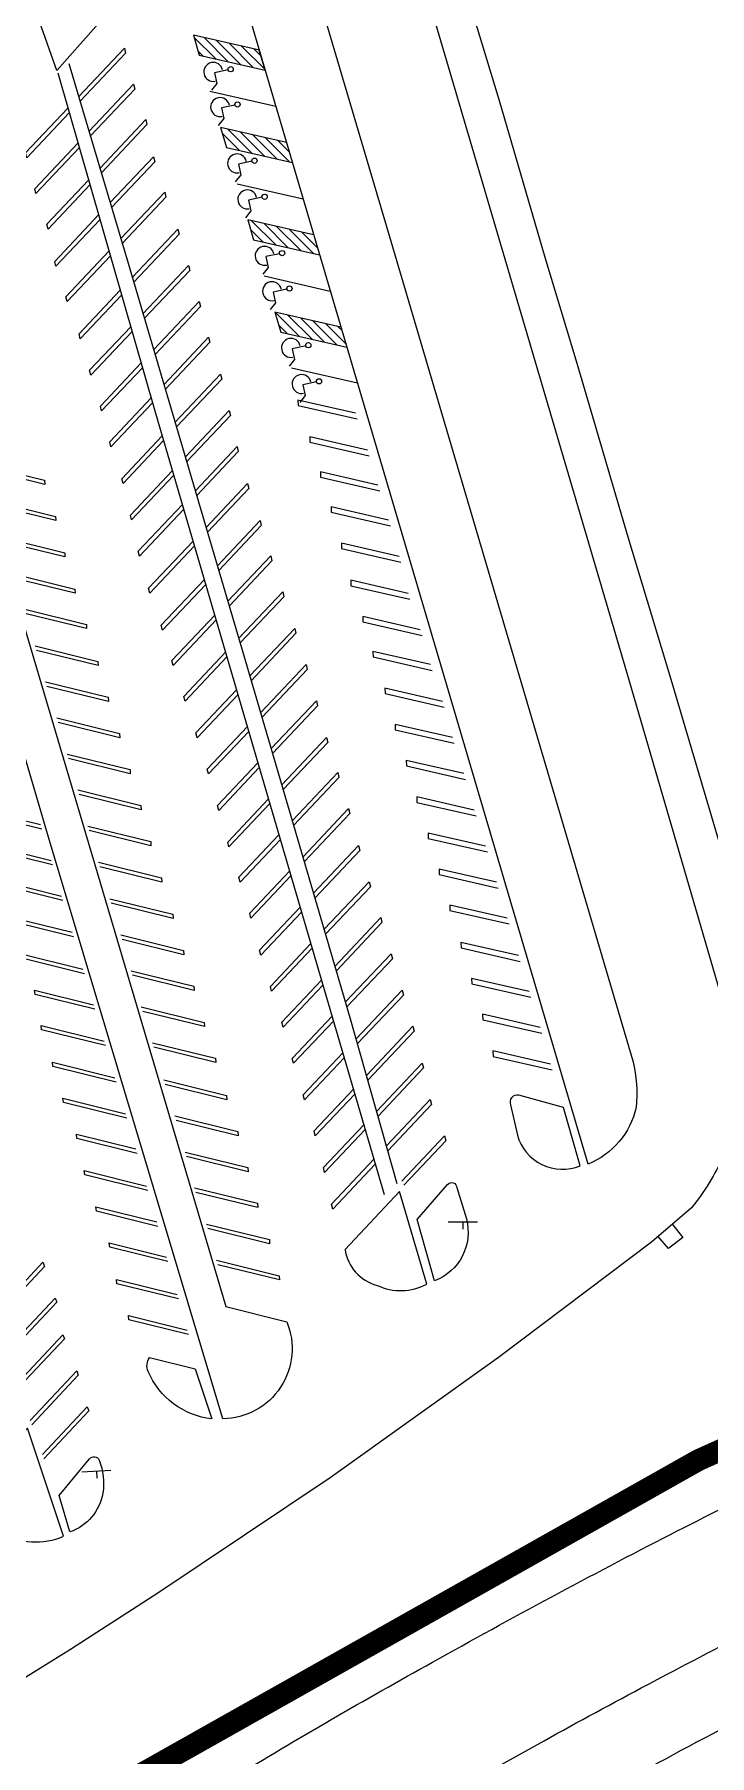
# Model space of a CAD drawing. Header units: feet. Extents: x 6763715 to 6770513, y 1886699 to 1891873.
# Drawn here: x 6767921.5 to 6768106.5, y 1887989.5 to 1888461 of the extents above; entities that cross this region are included whole.
import ezdxf

# ---------------------------------------------------------------- set-up
doc = ezdxf.new("R2010")
doc.units = ezdxf.units.FT
doc.header["$LTSCALE"] = 48
doc.header["$MEASUREMENT"] = 0
doc.linetypes.add('PHANTOM2', pattern=[1.25, 0.625, -0.125, 0.125, -0.125, 0.125, -0.125])
doc.layers.get('0').update_dxf_attribs({"lineweight": 0})
for name, color, linetype, lineweight in [('C-PKNG-STRP', 3, 'Continuous', 0), ('C-PROP', 7, 'PHANTOM2', 0), ('C-ROAD', 5, 'Continuous', 0), ('Crosswalk_Stripping', 3, 'Continuous', 0), ('FENCE', 6, 'CLFN', 0), ('Handicap signs', 5, 'Continuous', 0)]:
    doc.layers.add(name, color=color, linetype=linetype, lineweight=lineweight)
doc.styles.get("Standard").update_dxf_attribs({"font": 'arial.ttf'})
doc.linetypes.add('CLFN', pattern='A,0.25,0.1,["X",Standard,S=0.12,R=0,X=0,Y=-0.09],0.1,0.25', length=0.7)
pattern_1 = [(135, (13533862.9259, 26.8814), (1.3258252147, 1.3258252147), [])]

# ---------------------------------------------------------------- blocks, each defined once
blk = doc.blocks.new('Campus_Base_Map_NEW$0$S1')
for points in [[(-0.0833, 0), (0.0833, 0)], [(0, 0), (0, -0.0417)]]:
    blk.add_lwpolyline(points)
blk = doc.blocks.new('Campus_Base_Map_NEW$0$HANDI')
at = {"layer": 'Handicap signs', "lineweight": 0}
for p, q in [((0, 0.0791), (0, 0)), ((0, 0), (0.0625, 0)), ((0.0625, 0), (0.0941, -0.0386))]:
    blk.add_line(p, q, dxfattribs=at)
blk.add_circle((0, 0.0941), 0.015, dxfattribs=at)
blk.add_arc((-0.0062, -0.0062), 0.0541, 90, 0, dxfattribs=at)

msp = doc.modelspace()

# ---------------------------------------------------------------- hatches: boundary and pattern name
at = {"layer": 'Crosswalk_Stripping'}
h = msp.add_hatch(dxfattribs=at)
h.set_pattern_fill('ANSI31', color=256, scale=15, style=0)
h.set_pattern_definition(pattern_1)
h.paths.add_polyline_path([(6767966.68, 1888455.32), (6767965.06, 1888460.81), (6767983.1, 1888456.7), (6767984.72, 1888451.2)])
h = msp.add_hatch(dxfattribs=at)
h.set_pattern_fill('ANSI31', color=256, scale=15, style=0)
h.set_pattern_definition(pattern_1)
h.paths.add_polyline_path([(6767972.5, 1888435.53), (6767990.55, 1888431.41), (6767992.17, 1888425.92), (6767974.11, 1888430.03)])
h = msp.add_hatch(dxfattribs=at)
h.set_pattern_fill('ANSI31', color=256, scale=15, style=0)
h.set_pattern_definition(pattern_1)
h.paths.add_polyline_path([(6767979.93, 1888410.24), (6767997.99, 1888406.13), (6767999.61, 1888400.63), (6767981.55, 1888404.75)])
h = msp.add_hatch(dxfattribs=at)
h.set_pattern_fill('ANSI31', color=256, scale=15, style=0)
h.set_pattern_definition(pattern_1)
h.paths.add_polyline_path([(6767987.37, 1888384.96), (6768005.44, 1888380.84), (6768007.05, 1888375.34), (6767988.98, 1888379.46)])

# ---------------------------------------------------------------- linework, layer by layer
at = {"layer": 'C-PKNG-STRP'}
for p, q in [((6767965.06, 1888460.81), (6767966.65, 1888455.32)), ((6767966.65, 1888455.32), (6767984.72, 1888451.2)), ((6767984.72, 1888451.2), (6767983.1, 1888456.7)), ((6767990.55, 1888431.41), (6767972.5, 1888435.53)), ((6767972.5, 1888435.53), (6767974.09, 1888430.04)), ((6767974.09, 1888430.04), (6767992.17, 1888425.92)), ((6767977.02, 1888420.14), (6767995.08, 1888416.02)), ((6767997.99, 1888406.13), (6767979.93, 1888410.25)), ((6767979.93, 1888410.25), (6767981.54, 1888404.75)), ((6767981.54, 1888404.75), (6767999.61, 1888400.63)), ((6767984.47, 1888394.85), (6768002.52, 1888390.74)), ((6768005.44, 1888380.84), (6767987.37, 1888384.96)), ((6767987.37, 1888384.96), (6767988.98, 1888379.46)), ((6767988.98, 1888379.46), (6768007.05, 1888375.34))]:
    msp.add_line(p, q, dxfattribs=at)
for points in [[(6767983.12, 1888456.7), (6767965.06, 1888460.81)], [(6768020.9, 1888146.12), (6768008.02, 1888191.6), (6767979.3, 1888289.55), (6767947.25, 1888398.23), (6767930.99, 1888452.94)], [(6767933.65, 1888444), (6767946.15, 1888457.23), (6767946.47, 1888455.87), (6767934.03, 1888442.71)], [(6767927.87, 1888450.5), (6767954.7, 1888357.23), (6767995.42, 1888218.12), (6768017.3, 1888143.26)], [(6767936.46, 1888434.53), (6767948.65, 1888447.42), (6767948.97, 1888446.06), (6767936.84, 1888433.23)], [(6767987.63, 1888441.31), (6767969.58, 1888445.42)], [(6767919.06, 1888428.57), (6767930.65, 1888440.83)], [(6767931.02, 1888439.53), (6767919.4, 1888427.23), (6767919.06, 1888428.57)], [(6767939.46, 1888424.43), (6767952, 1888437.69), (6767952.31, 1888436.33), (6767939.85, 1888423.14)], [(6767921.56, 1888418.76), (6767933.4, 1888431.28)], [(6767933.77, 1888429.98), (6767921.9, 1888417.42), (6767921.56, 1888418.76)], [(6767942.28, 1888414.96), (6767954.16, 1888427.52), (6767954.47, 1888426.16), (6767942.66, 1888413.67)], [(6767924.9, 1888409.03), (6767936.32, 1888421.11)], [(6767936.7, 1888419.81), (6767925.24, 1888407.69), (6767924.9, 1888409.03)], [(6767945.2, 1888405.14), (6767957.2, 1888417.83), (6767957.52, 1888416.47), (6767945.58, 1888403.84)], [(6767927.06, 1888398.86), (6767939.07, 1888411.56)], [(6767939.44, 1888410.26), (6767927.4, 1888397.52), (6767927.06, 1888398.86)], [(6767948.35, 1888394.49), (6767960.81, 1888407.66), (6767961.13, 1888406.3), (6767948.73, 1888393.19)], [(6767930.11, 1888389.17), (6767941.92, 1888401.67)], [(6767942.29, 1888400.36), (6767930.45, 1888387.83), (6767930.11, 1888389.17)], [(6767951.28, 1888384.57), (6767963.71, 1888397.72), (6767964.03, 1888396.36), (6767951.66, 1888383.27)], [(6767933.71, 1888379), (6767945, 1888390.94)], [(6767945.38, 1888389.64), (6767934.05, 1888377.66), (6767933.71, 1888379)], [(6767954.19, 1888374.69), (6767966.66, 1888387.88), (6767966.98, 1888386.51), (6767954.57, 1888373.39)], [(6767936.62, 1888369.05), (6767947.87, 1888380.96)], [(6767948.25, 1888379.66), (6767936.96, 1888367.72), (6767936.62, 1888369.05)], [(6767957, 1888365.16), (6767969.21, 1888378.07), (6767969.53, 1888376.71), (6767957.38, 1888363.86)], [(6767939.56, 1888359.21), (6767950.73, 1888371.03)], [(6767951.11, 1888369.72), (6767939.9, 1888357.87), (6767939.56, 1888359.21)], [(6767960.05, 1888354.81), (6767972.51, 1888367.99), (6767972.83, 1888366.63), (6767960.44, 1888353.51)], [(6768009.97, 1888365.45), (6767991.91, 1888369.57)], [(6767942.11, 1888349.41), (6767953.49, 1888361.44)], [(6767953.86, 1888360.14), (6767942.45, 1888348.07), (6767942.11, 1888349.41)], [(6768009.44, 1888357.27), (6767993.68, 1888360.87), (6767993.72, 1888359.38), (6768009.93, 1888355.68)], [(6767962.85, 1888345.32), (6767974.87, 1888358.03), (6767975.18, 1888356.66), (6767963.23, 1888344.02)], [(6767945.42, 1888339.33), (6767956.51, 1888351.06)], [(6767956.89, 1888349.76), (6767945.76, 1888337.99), (6767945.42, 1888339.33)], [(6768012.7, 1888347.18), (6767996.94, 1888350.78), (6767996.98, 1888349.3), (6768013.19, 1888345.59)], [(6767965.59, 1888336.02), (6767977.02, 1888348.11), (6767977.34, 1888346.75), (6767965.98, 1888334.73)], [(6767907.02, 1888343.14), (6767924.23, 1888338.89), (6767924.3, 1888337.73), (6767907.39, 1888341.9)], [(6767947.77, 1888329.36), (6767959.29, 1888341.55)], [(6767959.67, 1888340.25), (6767948.11, 1888328.03), (6767947.77, 1888329.36)], [(6768015.59, 1888337.59), (6767999.83, 1888341.19), (6767999.87, 1888339.7), (6768016.08, 1888336)], [(6767968.55, 1888325.99), (6767979.88, 1888337.97), (6767980.19, 1888336.6), (6767968.94, 1888324.69)], [(6767910.07, 1888333.25), (6767927.28, 1888329), (6767927.35, 1888327.84), (6767910.44, 1888332.01)], [(6767949.92, 1888319.45), (6767962.02, 1888332.24)], [(6767962.4, 1888330.94), (6767950.26, 1888318.11), (6767949.92, 1888319.45)], [(6768018.53, 1888327.99), (6768002.77, 1888331.6), (6768002.81, 1888330.11), (6768019.02, 1888326.41)], [(6767971.65, 1888315.48), (6767983.33, 1888327.84), (6767983.65, 1888326.48), (6767972.03, 1888314.19)], [(6767912.57, 1888323.3), (6767929.78, 1888319.05), (6767929.85, 1888317.88), (6767912.94, 1888322.06)], [(6767952.78, 1888309.3), (6767964.96, 1888322.18)], [(6767965.34, 1888320.89), (6767953.12, 1888307.96), (6767952.78, 1888309.3)], [(6768021.38, 1888318.05), (6768005.62, 1888321.65), (6768005.66, 1888320.16), (6768021.87, 1888316.46)], [(6767974.51, 1888305.8), (6767986.23, 1888318.19), (6767986.54, 1888316.83), (6767974.89, 1888304.5)], [(6767915.38, 1888313.35), (6767932.58, 1888309.1), (6767932.66, 1888307.93), (6767915.74, 1888312.11)], [(6767956.24, 1888299.17), (6767968.04, 1888311.66)], [(6768023.89, 1888307.89), (6768008.13, 1888311.49), (6768008.17, 1888310.01), (6768024.38, 1888306.3)], [(6767968.42, 1888310.36), (6767956.58, 1888297.84), (6767956.24, 1888299.17)], [(6767977.5, 1888295.64), (6767989.53, 1888308.36), (6767989.84, 1888307), (6767977.88, 1888294.35)], [(6767918.52, 1888303.66), (6767935.73, 1888299.41), (6767935.8, 1888298.25), (6767918.89, 1888302.42)], [(6767959.13, 1888289.53), (6767970.88, 1888301.96)], [(6767971.26, 1888300.66), (6767959.47, 1888288.19), (6767959.13, 1888289.53)], [(6767980.54, 1888285.33), (6767992.83, 1888298.33), (6767993.15, 1888296.97), (6767980.92, 1888284.03)], [(6768027.19, 1888297.96), (6768011.43, 1888301.56), (6768011.47, 1888300.08), (6768027.68, 1888296.37)], [(6767921.68, 1888293.53), (6767938.89, 1888289.28), (6767938.96, 1888288.11), (6767922.04, 1888292.29)], [(6767962.43, 1888279.7), (6767973.86, 1888291.79)], [(6767974.24, 1888290.49), (6767962.77, 1888278.36), (6767962.43, 1888279.7)], [(6767983.48, 1888275.28), (6767995.93, 1888288.44), (6767996.25, 1888287.08), (6767983.86, 1888273.98)], [(6768029.98, 1888288.41), (6768014.22, 1888292.01), (6768014.26, 1888290.53), (6768030.47, 1888286.82)], [(6767924.53, 1888283.68), (6767941.74, 1888279.43), (6767941.81, 1888278.26), (6767924.89, 1888282.44)], [(6767965.73, 1888269.67), (6767976.88, 1888281.46)], [(6767977.26, 1888280.16), (6767966.07, 1888268.33), (6767965.73, 1888269.67)], [(6767986.39, 1888265.38), (6767998.73, 1888278.44), (6767999.05, 1888277.08), (6767986.77, 1888264.09)], [(6768033.29, 1888278.33), (6768017.53, 1888281.93), (6768017.57, 1888280.45), (6768033.78, 1888276.74)], [(6767927.63, 1888273.79), (6767944.84, 1888269.54), (6767944.91, 1888268.38), (6767927.99, 1888272.55)], [(6767968.83, 1888259.78), (6767979.83, 1888271.41)], [(6767980.2, 1888270.11), (6767969.17, 1888258.44), (6767968.83, 1888259.78)], [(6768036.04, 1888268.43), (6768020.28, 1888272.03), (6768020.32, 1888270.55), (6768036.53, 1888266.84)], [(6767989.29, 1888255.49), (6768001.54, 1888268.45), (6768001.85, 1888267.08), (6767989.67, 1888254.19)], [(6767930.48, 1888263.9), (6767947.69, 1888259.65), (6767947.76, 1888258.48), (6767930.84, 1888262.66)], [(6767971.64, 1888249.78), (6767982.72, 1888261.51)], [(6767983.1, 1888260.21), (6767971.98, 1888248.44), (6767971.64, 1888249.78)], [(6768039.14, 1888258.54), (6768023.38, 1888262.15), (6768023.42, 1888260.66), (6768039.63, 1888256.96)], [(6767992.16, 1888245.67), (6768004.58, 1888258.81), (6768004.9, 1888257.44), (6767992.54, 1888244.38)], [(6767933.43, 1888254.05), (6767950.63, 1888249.8), (6767950.71, 1888248.64), (6767933.79, 1888252.81)], [(6767974.44, 1888239.78), (6767985.62, 1888251.61)], [(6767986, 1888250.31), (6767974.78, 1888238.45), (6767974.44, 1888239.78)], [(6768041.99, 1888248.55), (6768026.23, 1888252.15), (6768026.27, 1888250.66), (6768042.48, 1888246.96)], [(6767905.97, 1888248.81), (6767923.17, 1888244.56)], [(6767923.53, 1888243.32), (6767906.12, 1888247.62), (6767905.97, 1888248.81)], [(6767995.08, 1888235.74), (6768007.58, 1888248.97), (6768007.89, 1888247.6), (6767995.46, 1888234.45)], [(6767936.13, 1888244.15), (6767953.34, 1888239.9), (6767953.41, 1888238.74), (6767936.49, 1888242.91)], [(6767977.48, 1888230.14), (6767988.49, 1888241.79)], [(6767988.87, 1888240.49), (6767977.82, 1888228.81), (6767977.48, 1888230.14)], [(6768045.09, 1888238.66), (6768029.33, 1888242.26), (6768029.37, 1888240.78), (6768045.58, 1888237.07)], [(6767908.87, 1888239.01), (6767926.04, 1888234.77)], [(6767926.41, 1888233.53), (6767909.02, 1888237.83), (6767908.87, 1888239.01)], [(6767997.99, 1888225.81), (6768010.29, 1888238.82), (6768010.6, 1888237.45), (6767998.37, 1888224.51)], [(6767939.08, 1888234.26), (6767956.29, 1888230.01), (6767956.36, 1888228.84), (6767939.44, 1888233.02)], [(6767980.48, 1888220.3), (6767991.4, 1888231.85)], [(6768048.09, 1888228.77), (6768032.33, 1888232.37), (6768032.37, 1888230.89), (6768048.58, 1888227.18)], [(6767911.47, 1888229.31), (6767928.92, 1888225)], [(6767929.28, 1888223.76), (6767911.61, 1888228.12), (6767911.47, 1888229.31)], [(6767991.78, 1888230.56), (6767980.82, 1888218.96), (6767980.48, 1888220.3)], [(6768000.9, 1888215.88), (6768013.24, 1888228.92), (6768013.55, 1888227.56), (6768001.28, 1888214.58)], [(6767942.18, 1888224.27), (6767959.39, 1888220.02), (6767959.46, 1888218.86), (6767942.55, 1888223.03)], [(6767983.19, 1888210.15), (6767994.31, 1888221.92)], [(6768051.04, 1888218.93), (6768035.28, 1888222.53), (6768035.32, 1888221.04), (6768051.53, 1888217.34)], [(6767915.42, 1888219.15), (6767931.83, 1888215.1)], [(6767932.19, 1888213.86), (6767915.57, 1888217.96), (6767915.42, 1888219.15)], [(6767994.69, 1888220.62), (6767983.53, 1888208.81), (6767983.19, 1888210.15)], [(6768003.85, 1888205.83), (6768016.39, 1888219.09), (6768016.7, 1888217.72), (6768004.23, 1888204.53)], [(6767945.13, 1888214.33), (6767962.34, 1888210.08), (6767962.41, 1888208.91), (6767945.5, 1888213.09)], [(6768054.1, 1888208.69), (6768038.34, 1888212.29), (6768038.38, 1888210.8), (6768054.59, 1888207.1)], [(6767917.53, 1888209.23), (6767934.8, 1888204.96)], [(6767935.17, 1888203.72), (6767917.67, 1888208.04), (6767917.53, 1888209.23)], [(6767986.14, 1888200.26), (6767997.22, 1888211.98)], [(6767997.6, 1888210.68), (6767986.48, 1888198.92), (6767986.14, 1888200.26)], [(6768006.74, 1888195.97), (6768019.24, 1888209.19), (6768019.55, 1888207.83), (6768007.12, 1888194.68)], [(6767947.98, 1888204.53), (6767965.19, 1888200.28), (6767965.26, 1888199.12), (6767948.34, 1888203.29)], [(6767921.53, 1888199.22), (6767937.66, 1888195.23)], [(6767938.02, 1888194), (6767921.67, 1888198.03), (6767921.53, 1888199.22)], [(6767989.29, 1888190.42), (6768000.16, 1888201.92)], [(6768000.54, 1888200.62), (6767989.63, 1888189.08), (6767989.29, 1888190.42)], [(6768009.64, 1888185.88), (6768022.24, 1888199.2), (6768022.56, 1888197.84), (6768010.01, 1888184.57)], [(6768057, 1888198.84), (6768041.24, 1888202.44), (6768041.28, 1888200.96), (6768057.49, 1888197.25)], [(6767950.78, 1888194.64), (6767967.99, 1888190.39), (6767968.06, 1888189.22), (6767951.15, 1888193.4)], [(6767923.32, 1888189.54), (6767940.59, 1888185.28)], [(6767940.95, 1888184.04), (6767923.47, 1888188.36), (6767923.32, 1888189.54)], [(6767992.14, 1888180.53), (6768003.04, 1888192.06)], [(6768003.42, 1888190.76), (6767992.48, 1888179.19), (6767992.14, 1888180.53)], [(6768012.48, 1888175.86), (6768025.19, 1888189.31), (6768025.51, 1888187.94), (6768012.85, 1888174.56)], [(6768060.05, 1888189), (6768044.29, 1888192.6), (6768044.33, 1888191.12), (6768060.54, 1888187.41)], [(6767953.88, 1888184.8), (6767971.09, 1888180.55), (6767971.16, 1888179.38), (6767954.24, 1888183.56)], [(6767926.43, 1888179.45), (6767943.54, 1888175.23)], [(6767943.9, 1888173.99), (6767926.58, 1888178.27), (6767926.43, 1888179.45)], [(6767995.14, 1888170.54), (6768005.98, 1888182)], [(6768006.36, 1888180.7), (6767995.48, 1888169.2), (6767995.14, 1888170.54)], [(6768015.26, 1888166.04), (6768027.75, 1888179.25), (6768028.06, 1888177.89), (6768015.63, 1888164.74)], [(6768062.86, 1888178.96), (6768047.1, 1888182.56), (6768047.13, 1888181.07), (6768063.34, 1888177.37)], [(6767956.94, 1888174.61), (6767974.15, 1888170.36), (6767974.22, 1888169.19), (6767957.3, 1888173.37)], [(6767998.09, 1888160.64), (6768008.88, 1888172.06)], [(6768009.26, 1888170.76), (6767998.43, 1888159.31), (6767998.09, 1888160.64)], [(6767929.28, 1888169.61), (6767946.44, 1888165.37)], [(6767946.8, 1888164.13), (6767929.42, 1888168.42), (6767929.28, 1888169.61)], [(6768017.95, 1888156.54), (6768029.95, 1888169.24), (6768030.27, 1888167.87), (6768018.32, 1888155.24)], [(6767959.99, 1888164.77), (6767977.2, 1888160.52), (6767977.27, 1888159.35), (6767960.35, 1888163.53)], [(6768000.65, 1888150.59), (6768011.73, 1888162.31)], [(6768012.11, 1888161.02), (6768000.99, 1888149.25), (6768000.65, 1888150.59)], [(6767932.98, 1888159.74), (6767949.27, 1888155.71)], [(6767949.64, 1888154.47), (6767933.12, 1888158.55), (6767932.98, 1888159.74)], [(6768022.12, 1888146.91), (6768033.85, 1888159.32), (6768034.17, 1888157.96), (6768022.68, 1888145.81)], [(6767962.79, 1888154.87), (6767980, 1888150.62), (6767980.07, 1888149.46), (6767963.15, 1888153.63)], [(6768002.85, 1888140.57), (6768014.49, 1888152.88)], [(6768014.87, 1888151.58), (6768003.2, 1888139.24), (6768002.85, 1888140.57)], [(6767935.13, 1888149.77), (6767952.21, 1888145.55)], [(6767952.56, 1888144.32), (6767935.28, 1888148.58), (6767935.13, 1888149.77)], [(6767965.39, 1888145.07), (6767982.59, 1888140.82), (6767982.67, 1888139.65), (6767965.75, 1888143.83)], [(6767938.33, 1888139.83), (6767954.99, 1888135.72)], [(6767955.34, 1888134.49), (6767938.48, 1888138.65), (6767938.33, 1888139.83)], [(6767968.64, 1888135.13), (6767985.85, 1888130.88), (6767985.92, 1888129.72), (6767969, 1888133.9)], [(6767958.07, 1888124.84), (6767942.13, 1888128.78), (6767941.98, 1888129.96)], [(6767941.98, 1888129.96), (6767957.72, 1888126.08)], [(6767911.35, 1888111.37), (6767923.83, 1888124.66), (6767924.26, 1888123.53), (6767911.71, 1888110.16)], [(6767971.34, 1888125.23), (6767988.55, 1888120.98), (6767988.62, 1888119.82), (6767971.7, 1888123.99)], [(6767960.96, 1888114.64), (6767944.08, 1888118.81), (6767943.94, 1888119.99)], [(6767943.94, 1888119.99), (6767960.61, 1888115.87)], [(6767914.38, 1888101.25), (6767927.17, 1888114.88), (6767927.61, 1888113.75), (6767914.75, 1888100.04)], [(6767963.73, 1888104.84), (6767947.38, 1888108.87), (6767947.24, 1888110.06)], [(6767947.24, 1888110.06), (6767963.38, 1888106.07)], [(6767917.18, 1888091.92), (6767929.28, 1888104.81), (6767929.71, 1888103.68), (6767917.54, 1888090.71)], [(6767920.34, 1888081.33), (6767933.08, 1888094.9), (6767933.51, 1888093.76), (6767920.76, 1888080.17)], [(6767923.7, 1888072.02), (6767935.98, 1888085.1), (6767936.41, 1888083.97), (6767924.11, 1888070.86)]]:
    msp.add_lwpolyline(points, dxfattribs=at)
at = {"layer": 'C-PROP', "ltscale": 0.02, "const_width": 6, "elevation": -178.8}
msp.add_lwpolyline([(6769012.67, 1888295.37, 0.136105), (6767938.83, 1887977.76, -0.282387), (6765535.01, 1887963.21), (6765125.2, 1887960.53), (6765008.26, 1888061.18), (6763829.05, 1890965.33), (6763828.78, 1890985.96), (6763983.43, 1891051.43), (6764153.83, 1890819.55), (6764199.85, 1890842), (6764151.8, 1891122.84, -0.016472), (6764351.86, 1891197.56, -0.000343), (6765614.04, 1891619.04, -0.151573), (6766084.72, 1891639.02, -0.00004), (6767109.8, 1891365.37), (6767424.22, 1891242.17)], format="xyb", dxfattribs=at)
at = {"layer": 'C-ROAD'}
for points in [[(6767946.15, 1888873.17), (6767937.42, 1888872.85), (6767937.82, 1888860.04), (6767923.95, 1888859.81), (6767923.25, 1888872.77), (6767913.22, 1888872.51, 0.54204), (6767910.8, 1888868.44), (6767942.06, 1888766.12), (6767981.68, 1888631.91), (6768031.83, 1888462.49), (6768083.72, 1888286.43), (6768112.53, 1888187.43, -0.070805)], [(6768073.2, 1888151.57), (6767980.19, 1888466.59), (6767963.48, 1888470.82, -0.732235), (6767963.17, 1888476.15), (6767977.9, 1888480.94, -0.346003), (6768000.36, 1888467.96), (6768017.92, 1888408.45), (6768085.41, 1888179.81, -0.089041), (6768086.35, 1888167.06, -0.243621), (6768073.2, 1888151.57, 3.914976)], [(6767871.4, 1888424.75), (6767853.92, 1888428.26, -0.284598), (6767859.33, 1888450.54, -0.345993), (6767883.34, 1888452.22, -0.204557), (6767892.45, 1888441.57, -0.5722), (6767892.19, 1888438.67), (6767876.44, 1888441.23), (6767973.97, 1888112.58), (6767990.62, 1888108.4, -0.531834), (6767973.07, 1888081.8), (6767925.33, 1888241.12), (6767871.4, 1888424.75)], [(6768071.02, 1888151.11), (6768066.43, 1888167.09), (6768054.2, 1888170.41, 0.628202), (6768051.93, 1888167.79), (6768053.79, 1888159.46, 0.445342), (6768071.02, 1888151.11, -0.641711)], [(6768110.27, 1888153.86, -0.061413), (6768101.52, 1888139.57), (6768090.58, 1888130.15), (6768048.63, 1888098.55), (6768002.47, 1888065.63), (6767955.56, 1888034.24), (6767931.34, 1888018.57), (6767887.1, 1887991.15), (6767849.6, 1887968.93, -0.149799)], [(6768031.11, 1888119.58), (6768026.35, 1888136.35), (6768034.69, 1888146, -0.676874), (6768037.21, 1888145.13), (6768039.82, 1888136.57, -0.384008), (6768031.11, 1888119.58, 1.765218)], [(6768028.99, 1888118.66), (6768021.52, 1888144.04), (6768006.58, 1888128.21, 0.302258), (6768015.37, 1888118.35, 0.234875), (6768028.99, 1888118.66, -0.197675)], [(6767965.51, 1888095.49), (6767970.07, 1888081.76, -0.268299), (6767952.65, 1888094.75, -0.258464), (6767953.03, 1888098.55), (6767965.51, 1888095.49)], [(6767929.48, 1888049.66), (6767919.58, 1888079.2), (6767904.51, 1888062.92, 0.213894), (6767912.17, 1888050.87, 0.250662), (6767929.48, 1888049.66, 2.148398)], [(6767975.41, 1887983.13, -0.010108), (6768030.58, 1888015.13, -0.009083), (6768095.79, 1888050.14, -0.007548), (6768154.85, 1888079.31, -0.011838)], [(6767928.29, 1888060.75), (6767936.61, 1888070.84, -0.560378), (6767939.22, 1888070.47, -0.133983), (6767940.25, 1888061.42, -0.273881), (6767931.19, 1888050.81), (6767928.29, 1888060.75)], [(6768161.39, 1888022.41, 0.015215), (6768092.23, 1887987.43, 0.008638), (6768027.75, 1887951.25, 0.007375), (6767963.61, 1887912.19, 0.000647), (6767900.03, 1887874.49, -0.008403), (6767849.41, 1887846.97), (6767759.41, 1887800.02, -0.854931), (6767753.95, 1887806.99), (6767811.03, 1887835.36, 0.017514), (6767834.37, 1887849.1, 0.062009), (6767866.12, 1887873.54, -0.040628), (6767894.76, 1887894.94), (6767926.2, 1887913.13), (6767993.22, 1887954.18), (6768009.73, 1887964.32), (6768032.97, 1887977.92), (6768059.33, 1887992.61, -0.008551), (6768116.39, 1888023.02, -0.010197)]]:
    msp.add_lwpolyline(points, format="xyb", dxfattribs=at)
msp.add_lwpolyline([(6767920.76, 1888470.6), (6767911.36, 1888459.63, -0.554864), (6767908.35, 1888460.08), (6767905.78, 1888469.09, -0.152262), (6767907.17, 1888485.46, -0.406269), (6767922.23, 1888490.86, -0.087646), (6767936.52, 1888482.22, -0.153139), (6767938.26, 1888479.37), (6767941.88, 1888467.26), (6767927.65, 1888451.14)], format="xyb", close=True, dxfattribs=at)
msp.add_lwpolyline([(6768096.28, 1888135.05), (6768099.1, 1888131.48), (6768095.21, 1888128.41), (6768092.38, 1888131.7)], dxfattribs=at)
at = {"layer": 'FENCE', "ltscale": 0.01, "flags": 128}
msp.add_lwpolyline([(6768116.58, 1888214.23), (6768110.07, 1888236.47), (6768095.9, 1888284.3), (6768084.18, 1888323.29), (6768070.2, 1888370.9), (6768061.45, 1888399.91), (6768048.9, 1888442.84), (6768036.18, 1888484.62), (6768008.35, 1888577.73), (6767986.77, 1888651.49), (6767966.43, 1888719.64), (6767946.04, 1888789.28), (6767941.08, 1888806.46), (6767946.68, 1888855.04), (6767947.72, 1888864.02), (6767947.58, 1888883.14), (6767947.58, 1888883.3)], dxfattribs=at)

# ---------------------------------------------------------------- block references
at = {"layer": 'C-PKNG-STRP', "xscale": 47.99999999999999, "yscale": 47.99999999999999, "zscale": 47.99999999999999}
msp.add_blockref('Campus_Base_Map_NEW$0$S1', (6768038.84, 1888135.74), dxfattribs=at)
at = {"layer": 'C-PKNG-STRP', "xscale": 47.99999999999994, "yscale": 47.99999999999994, "zscale": 47.99999999999994, "rotation": 2.902172056702954}
msp.add_blockref('Campus_Base_Map_NEW$0$S1', (6767938.46, 1888067.51), dxfattribs=at)
at = {"layer": 'Handicap signs'}
for p, xscale, yscale, zscale, rotation in [((6767970.85, 1888450.53), 47.99999999999986, 47.99999999999986, 47.99999999999986, 282.337518464743), ((6767970.85, 1888450.53), 48.00000000168237, 48.00000000168237, 48.00000000168237, 282.3375184696242), ((6767972.71, 1888440.88), 47.99999999999986, 47.99999999999986, 47.99999999999986, 282.337518464743), ((6767972.71, 1888440.88), 48.00000000168237, 48.00000000168237, 48.00000000168237, 282.3375184696242), ((6767977.36, 1888425.46), 47.99999999999986, 47.99999999999986, 47.99999999999986, 282.337518464743), ((6767977.36, 1888425.46), 48.00000000168237, 48.00000000168237, 48.00000000168237, 282.3375184696242), ((6767980.16, 1888415.59), 47.99999999999986, 47.99999999999986, 47.99999999999986, 282.337518464743), ((6767980.16, 1888415.59), 48.00000000168237, 48.00000000168237, 48.00000000168237, 282.3375184696242), ((6767984.92, 1888400.15), 47.99999999999986, 47.99999999999986, 47.99999999999986, 282.337518464743), ((6767984.92, 1888400.15), 48.00000000168237, 48.00000000168237, 48.00000000168237, 282.3375184696242), ((6767986.94, 1888390.46), 47.99999999999986, 47.99999999999986, 47.99999999999986, 282.337518464743), ((6767986.94, 1888390.46), 48.00000000168237, 48.00000000168237, 48.00000000168237, 282.3375184696242), ((6767992.12, 1888374.92), 47.99999999999986, 47.99999999999986, 47.99999999999986, 282.337518464743), ((6767992.12, 1888374.92), 48.00000000168237, 48.00000000168237, 48.00000000168237, 282.3375184696242), ((6767995.05, 1888365.02), 47.99999999999986, 47.99999999999986, 47.99999999999986, 282.337518464743), ((6767995.05, 1888365.02), 48.00000000168237, 48.00000000168237, 48.00000000168237, 282.3375184696242)]:
    msp.add_blockref('Campus_Base_Map_NEW$0$HANDI', p, dxfattribs=dict(at, xscale=xscale, yscale=yscale, zscale=zscale, rotation=rotation))

doc.saveas('drawing.dxf')
